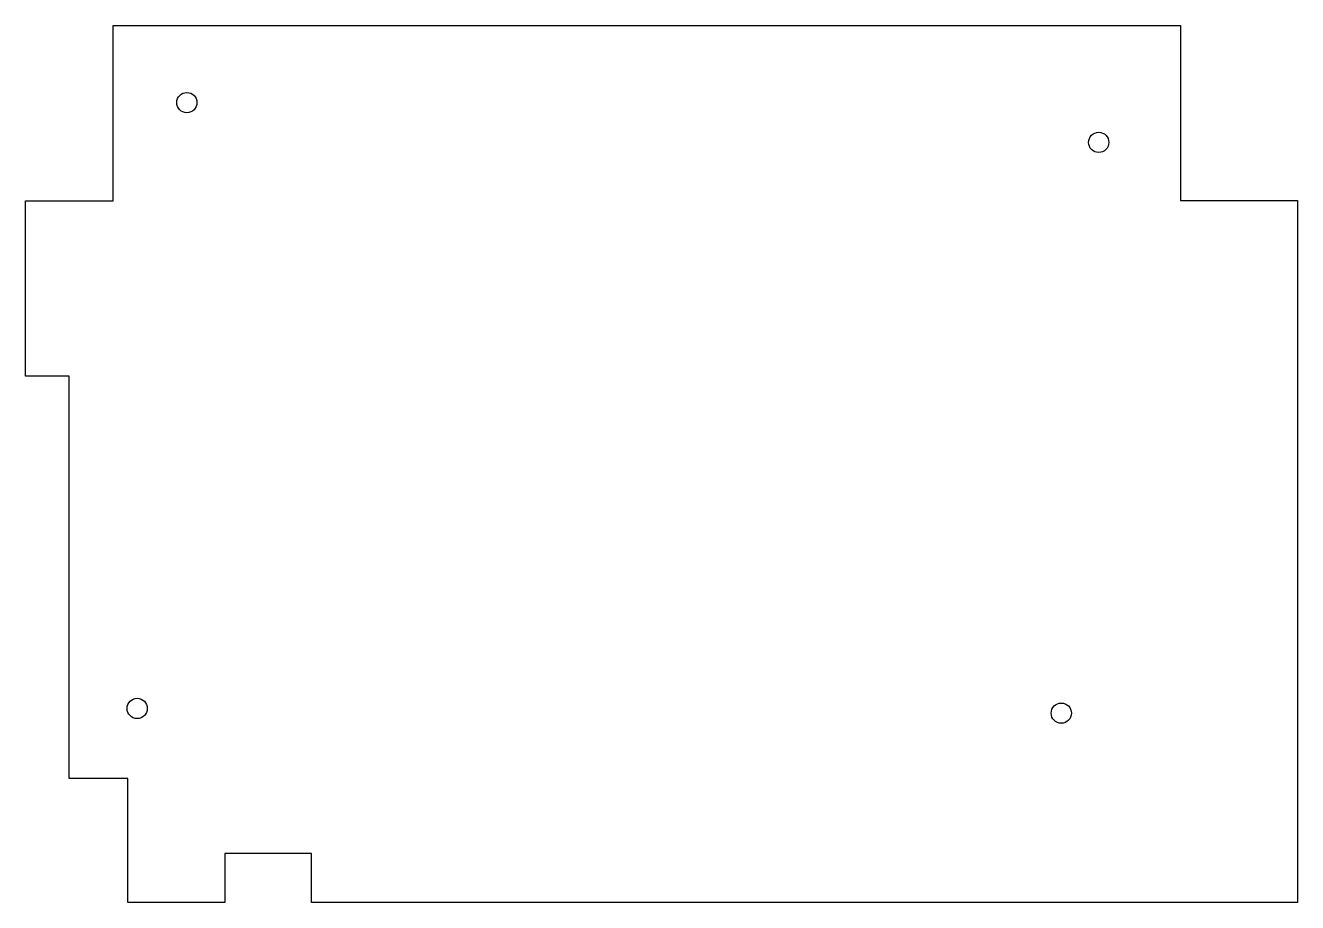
# Model space of a CAD drawing. Header units: millimetres. Extents: x -138 to 0, y -95 to 0.
import ezdxf

# ---------------------------------------------------------------- set-up
doc = ezdxf.new("R2010")
doc.units = ezdxf.units.MM
doc.layers.get('0').update_dxf_attribs({"linetype": 'CONTINUOUS'})

msp = doc.modelspace()

# ---------------------------------------------------------------- linework, layer by layer
msp.add_lwpolyline([(-107.06, -95.25), (-107.06, -89.92), (-116.46, -89.92), (-116.46, -95.25), (-127, -95.25), (-127, -81.79), (-133.35, -81.79), (-133.35, -38.1), (-138.11, -38.1), (-138.11, -19.05), (-128.59, -19.05), (-128.59, 0), (-12.7, 0), (-12.7, -19), (0, -19), (0, -95.25)], close=True)
for centre in [(-120.59, -8.38), (-21.59, -12.7), (-125.98, -74.17), (-25.65, -74.68)]:
    msp.add_circle(centre, 1.1)

doc.saveas('drawing.dxf')
